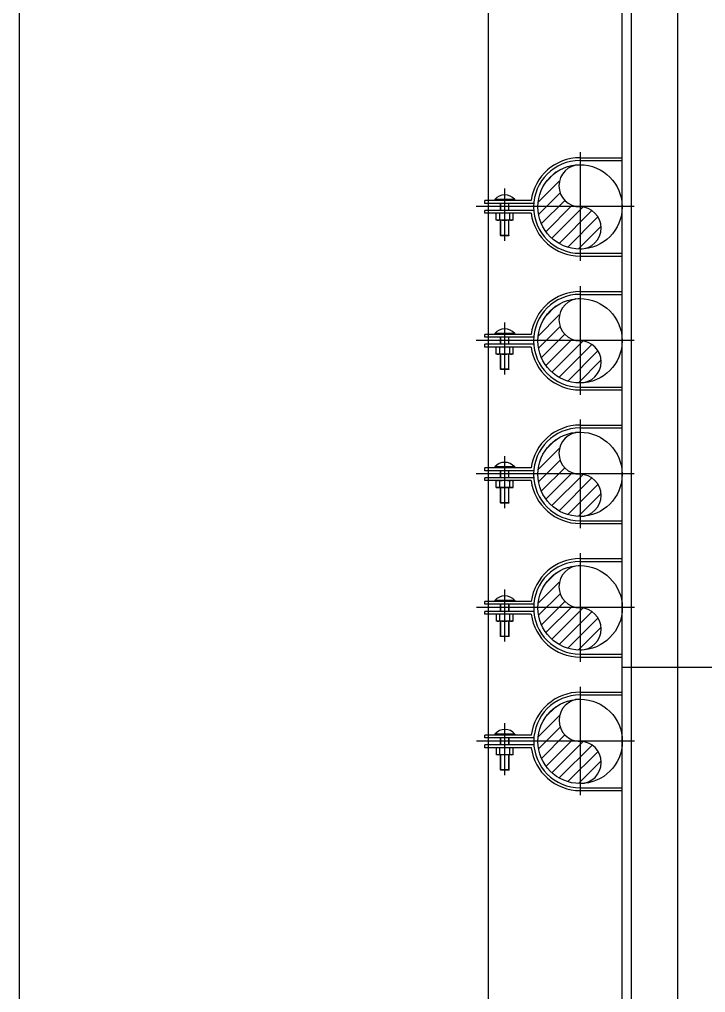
# Model space of a CAD drawing. Extents: x -3080 to 28500, y -1326 to 31609.
# Drawn here: x 2342.5 to 2393.7, y 26408.6 to 26481.3 of the extents above; entities that cross this region are included whole.
import ezdxf
from ezdxf.xclip import XClip

# ---------------------------------------------------------------- set-up
doc = ezdxf.new("R2010")
doc.units = 0
doc.header["$LTSCALE"] = 100
doc.header["$XCLIPFRAME"] = 2
doc.linetypes.add('188K-SM-07-F10-MECH-CR PIPE-Y2257103$0$F14P7-SM-08-FNN-(16)_CHEM_140725$0$HIDDEN', pattern=[9.525, 6.35, -3.175])
for name, color, linetype in [('0-xref', 8, 'Continuous'), ('188K-SM-07-F10-MECH-CR PIPE-Y2257103$0$00_DCC', 7, 'Continuous'), ('188K-SM-07-F10-MECH-CR PIPE-Y2257103$0$AP7P1-SM-08-FNN-120-A(6.5)-20250208-SMP$0$18P2-SM-08-FNN-320-A(9)-20190318-JEN$0$SM-08-FNN-300-A(9)-JEN$0$15P6-SM-08-FNN-320-A(10)-UIS-TCM$0$15P6-SM-08-FNN-320-A(10)-UIS-TCM$0$15P6-SM-08-FNN-320-A(10)-UIS-TCM$0$15P6-SM-08-FNN-320-A(10)-UIS-TCM$0$15P6-SM-08-FNN-320-A(10)-UIS-TCM$0$G-BG_GN2', 5, 'Continuous'), ('188K-SM-07-F10-MECH-CR PIPE-Y2257103$0$SH-LINE-130', 2, 'Continuous'), ('188K-SM-07-F10-MECH-CR PIPE-Y2257103$0$X-S-FAB_SL ALL$0$BEAM-S', 2, 'Continuous')]:
    doc.layers.add(name, color=color, linetype=linetype)

# ---------------------------------------------------------------- blocks, each defined once
blk = doc.blocks.new('*U1541')
at = {"color": 241}
blk.add_lwpolyline([(17.5, 50), (-17.5, 50), (-17.5, 337.5), (17.5, 337.5)], close=True, dxfattribs=at)
blk = doc.blocks.new('188K-SM-07-F10-MECH-CR PIPE-Y2257103$0$X-S-FAB_SL ALL')
at = {"layer": '188K-SM-07-F10-MECH-CR PIPE-Y2257103$0$X-S-FAB_SL ALL$0$BEAM-S'}
blk.add_blockref('*U1541', (-2113.521, -73086.477), dxfattribs=at)
blk = doc.blocks.new('188K-SM-07-F10-MECH-CR PIPE-Y2257103$0$AP6B-SM-08-FNN-340-A(13)_Ver1$0$18P2-SM-08-FNN-320-A(5)-20190426-JEN$0$18P2-SM-08-FNN-320-A(5)-20190318-JEN$0$SM-08-FNN-300-A(5)-JEN$0$15P6-SM-08-FNN-320-A(10)-UIS-TCM$0$15P6-SM-08-FNN-00-(@10)170308-MIC$0$15P6-SM-08-FNN-320-A(10)-CDS$0$15P6-SM-08-FNN-320-A(10)-UIS-TCM$0$15P6-SM-08-FNN-320-A(10)-UIS-TCM$0$15P6-SM-08-FNN-320-A(10)-UIS-TCM$0$15P6-SM-08-FNN-320-A(10)-UIS-TCM$0$15P6-SM-08-FNN-320-A(10)-UIS-TCM$0$15P6-SM-08-FNN-320-A(10)-UIS-TCM$0$8$0$F14P7-SM-08-FNN-(16)_CHEM_140725$0$A$C6A4B018A')
for p, q in [((37807.28, -1454.045), (37804.13, -1454.045)), ((37807.28, -1454.255), (37804.13, -1454.255)), ((37807.28, -1461.802), (37807.28, -1453.692)), ((37805.72, -1456.26), (37807.395, -1454.585)), ((37805.94, -1456.968), (37808.193, -1454.715)), ((37806.388, -1457.448), (37808.844, -1454.992)), ((37807.05, -1457.714), (37809.385, -1455.379)), ((37812.585, -1455.589), (37812.606, -1455.568)), ((37812.585, -1455.589), (37813.215, -1455.589)), ((37812.585, -1455.589), (37812.585, -1456.723)), ((37812.606, -1455.568), (37813.194, -1455.568)), ((37812.606, -1455.589), (37812.606, -1456.723)), ((37812.9, -1455.194), (37812.9, -1459.086)), ((37813.194, -1455.568), (37813.215, -1455.589)), ((37813.194, -1455.589), (37813.194, -1456.723)), ((37813.215, -1455.589), (37813.215, -1456.723)), ((37807.855, -1457.837), (37809.827, -1455.865)), ((37808.415, -1458.205), (37810.169, -1456.451)), ((37808.773, -1458.775), (37810.389, -1457.16)), ((37810.924, -1457.248), (37814.384, -1457.248)), ((37812.27, -1456.723), (37813.53, -1456.723)), ((37812.27, -1456.723), (37812.27, -1457.248)), ((37812.53, -1456.744), (37812.53, -1457.227)), ((37813.269, -1456.744), (37813.269, -1457.227)), ((37813.53, -1456.723), (37813.53, -1457.248)), ((37814.384, -1457.248), (37814.384, -1457.458)), ((37803.225, -1457.747), (37815.021, -1457.747)), ((37810.705, -1457.458), (37814.384, -1457.458)), ((37810.735, -1457.983), (37814.384, -1457.983)), ((37812.585, -1457.458), (37812.585, -1457.983)), ((37812.606, -1457.458), (37812.606, -1457.983)), ((37813.194, -1457.458), (37813.194, -1457.983)), ((37813.215, -1457.458), (37813.215, -1457.983)), ((37814.384, -1457.983), (37814.384, -1458.193)), ((37808.829, -1459.647), (37810.425, -1458.051)), ((37810.924, -1458.193), (37814.384, -1458.193)), ((37812.158, -1458.269), (37812.158, -1458.193)), ((37812.158, -1458.269), (37813.641, -1458.269)), ((37813.641, -1458.269), (37813.641, -1458.193)), ((37809.076, -1460.329), (37809.887, -1459.517)), ((37807.61, -1460.867), (37807.63, -1460.846)), ((37807.28, -1461.185), (37804.13, -1461.185)), ((37807.28, -1461.395), (37804.13, -1461.395))]:
    blk.add_line(p, q)
blk.add_circle((37807.28, -1457.72), 3.15)
for centre, radius, start, end in [((37807.28, -1457.72), 3.675, 7.38705, 90), ((37807.28, -1457.72), 3.465, 270, 90), ((37807.28, -1456.145), 1.575, 90, 270), ((37812.4, -1457.137), 0.414, 71.67125, 108.32875), ((37812.4, -1456.834), 0.414, 251.67125, 288.32875), ((37812.9, -1459.987), 3.264, 83.49714, 96.50286), ((37812.9, -1453.984), 3.264, 263.49714, 276.50286), ((37813.4, -1457.137), 0.414, 71.67125, 108.32875), ((37813.4, -1456.834), 0.414, 251.67125, 288.32875), ((37807.28, -1459.295), 1.575, 270, 90), ((37807.28, -1457.72), 3.675, 270, 352.61295), ((37812.9, -1457.642), 0.971, 220.22965, 319.77035)]:
    blk.add_arc(centre, radius, start, end)
blk = doc.blocks.new('188K-SM-07-F10-MECH-CR PIPE-Y2257103$0$CDS-WET')
at = {"layer": '188K-SM-07-F10-MECH-CR PIPE-Y2257103$0$SH-LINE-130', "linetype": '188K-SM-07-F10-MECH-CR PIPE-Y2257103$0$F14P7-SM-08-FNN-(16)_CHEM_140725$0$HIDDEN'}
blk.add_line((2388.2, -73013.977, 0), (2388.2, -72789.777, 0), dxfattribs=at)
at = {"layer": '188K-SM-07-F10-MECH-CR PIPE-Y2257103$0$SH-LINE-130', "ltscale": 0.1}
for points in [[(2387.5, -73013.977), (2387.5, -72789.777), (2391.63, -72789.777), (2391.63, -73013.977)], [(2395.76, -73013.977), (2395.76, -72789.777), (2391.63, -72789.777), (2391.63, -73013.977)]]:
    blk.add_lwpolyline(points, close=True, dxfattribs=at)
at = {"layer": '188K-SM-07-F10-MECH-CR PIPE-Y2257103$0$AP7P1-SM-08-FNN-120-A(6.5)-20250208-SMP$0$18P2-SM-08-FNN-320-A(9)-20190318-JEN$0$SM-08-FNN-300-A(9)-JEN$0$15P6-SM-08-FNN-320-A(10)-UIS-TCM$0$15P6-SM-08-FNN-320-A(10)-UIS-TCM$0$15P6-SM-08-FNN-320-A(10)-UIS-TCM$0$15P6-SM-08-FNN-320-A(10)-UIS-TCM$0$15P6-SM-08-FNN-320-A(10)-UIS-TCM$0$G-BG_GN2', "color": 5, "ltscale": 0.1, "rotation": 180}
for p in [(40191.633, -74325.197), (40191.633, -74335.197), (40191.633, -74345.171), (40191.638, -74355.144), (40191.643, -74365.118)]:
    blk.add_blockref('188K-SM-07-F10-MECH-CR PIPE-Y2257103$0$AP6B-SM-08-FNN-340-A(13)_Ver1$0$18P2-SM-08-FNN-320-A(5)-20190426-JEN$0$18P2-SM-08-FNN-320-A(5)-20190318-JEN$0$SM-08-FNN-300-A(5)-JEN$0$15P6-SM-08-FNN-320-A(10)-UIS-TCM$0$15P6-SM-08-FNN-00-(@10)170308-MIC$0$15P6-SM-08-FNN-320-A(10)-CDS$0$15P6-SM-08-FNN-320-A(10)-UIS-TCM$0$15P6-SM-08-FNN-320-A(10)-UIS-TCM$0$15P6-SM-08-FNN-320-A(10)-UIS-TCM$0$15P6-SM-08-FNN-320-A(10)-UIS-TCM$0$15P6-SM-08-FNN-320-A(10)-UIS-TCM$0$15P6-SM-08-FNN-320-A(10)-UIS-TCM$0$8$0$F14P7-SM-08-FNN-(16)_CHEM_140725$0$A$C6A4B018A', p, dxfattribs=at)
blk = doc.blocks.new('188K-SM-07-F10-MECH-CR PIPE-Y2257103')
ref = blk.add_blockref('188K-SM-07-F10-MECH-CR PIPE-Y2257103$0$X-S-FAB_SL ALL', (4473.521, 99334.763))
XClip(ref).set_block_clipping_path([(-7553.4648570136, -75341.9369645483), (24026.2025623869, -67725.7696244382)])
at = {"layer": '188K-SM-07-F10-MECH-CR PIPE-Y2257103$0$00_DCC', "ltscale": 1000}
blk.add_line((2585, 26432.886), (2387.5, 26432.886), dxfattribs=at)
blk.add_blockref('188K-SM-07-F10-MECH-CR PIPE-Y2257103$0$CDS-WET', (0, 99334.763))

msp = doc.modelspace()

# ---------------------------------------------------------------- block references
at = {"layer": '0-xref'}
msp.add_blockref('188K-SM-07-F10-MECH-CR PIPE-Y2257103', (0, 0), dxfattribs=at)

doc.saveas('drawing.dxf')
